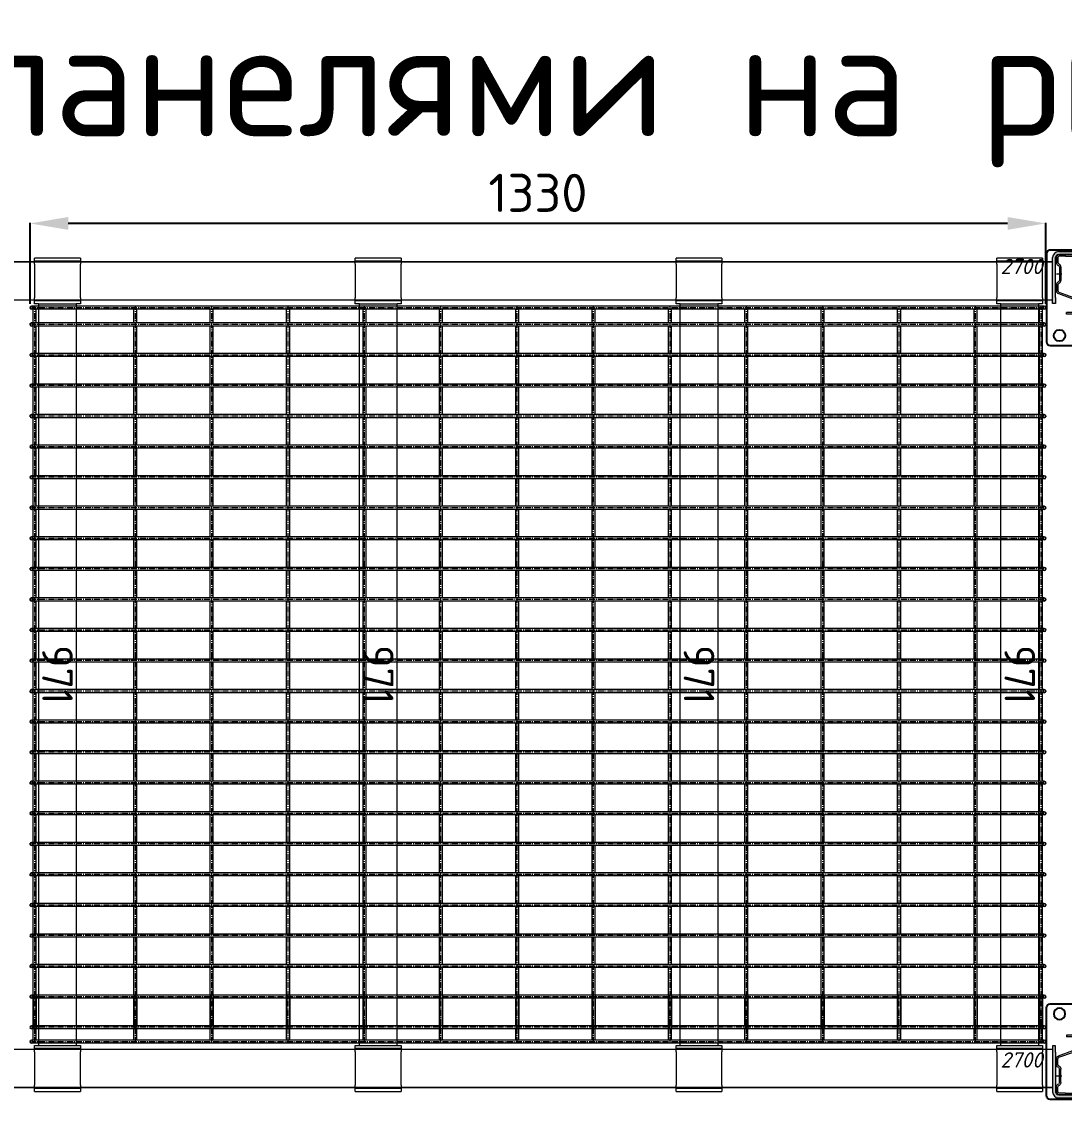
# Model space of a CAD drawing. Header units: millimetres. Extents: x 2140 to 223837, y 2113 to 170313.
# Drawn here: x 170859 to 172225, y 105802 to 107213 of the extents above; entities that cross this region are included whole.
import ezdxf

# ---------------------------------------------------------------- set-up
doc = ezdxf.new("R2010")
doc.units = ezdxf.units.MM
doc.linetypes.add('gost6', pattern=[12, 8, -1.5, 1, -1.5])
doc.linetypes.add('{ Wide Dash }', pattern=[12, 4, -2, 4, -2])
for name, color, linetype in [('0_ANNOT_Dimensions', 7, 'Continuous'), ('12.Секция', 7, 'Continuous'), ('2.Стойка', 7, 'Continuous'), ('Размеры', 7, 'Continuous'), ('Сетка def', 7, 'Continuous')]:
    doc.layers.add(name, color=color, linetype=linetype)
for name, color, linetype, lineweight in [('1.Балка', 5, 'Continuous', 0), ('13.Траверса', 40, 'Continuous', 0), ('3.Опора', 7, 'Continuous', 0), ('D', 7, 'Continuous', 15)]:
    doc.layers.add(name, color=color, linetype=linetype, lineweight=lineweight)
doc.styles.add('GOST', font='isocpeur.ttf')
doc.styles.get("Standard").update_dxf_attribs({"font": 'isocpeur.ttf'})
doc.styles.add('Курсив', font='isocpeui.ttf')
doc.dimstyles.new('050', dxfattribs={"dimtxt": 50, "dimasz": 50, "dimexe": 1, "dimexo": 5, "dimgap": 15, "dimtad": 1, "dimdec": 0, "dimzin": 0, "dimdsep": 46, "dimtxsty": 'Standard', "dimcen": 0.09, "dimadec": 0, "dimazin": 0, "dimtfac": 1, "dimtdec": 0, "dimtofl": 0, "dimtmove": 0, "dimatfit": 3, "dimfxl": 1, "dimtolj": 1, "dimtzin": 0, "dimarcsym": 0})
doc.dimstyles.new('blok40', dxfattribs={"dimtxt": 40, "dimasz": 80, "dimexe": 0.18, "dimexo": 0, "dimgap": 5, "dimtad": 1, "dimtoh": 1, "dimdec": 0, "dimzin": 0, "dimdsep": 46, "dimtxsty": 'GOST', "dimblk": 'NONE', "dimcen": 0.09, "dimse1": 1, "dimse2": 1, "dimsd1": 1, "dimsd2": 1, "dimadec": 0, "dimazin": 0, "dimtfac": 1, "dimtdec": 0, "dimtofl": 0, "dimtmove": 0, "dimatfit": 2, "dimldrblk": 'NONE', "dimfxl": 0.18, "dimtolj": 1, "dimtzin": 0, "dimarcsym": 0})
doc.dimstyles.new('Рзм блок', dxfattribs={"dimtxt": 40, "dimasz": 80, "dimexe": 0.18, "dimexo": 0, "dimgap": 5, "dimtad": 1, "dimtoh": 1, "dimdec": 0, "dimzin": 0, "dimdsep": 46, "dimtxsty": 'Курсив', "dimblk": 'NONE', "dimcen": 0.09, "dimse1": 1, "dimse2": 1, "dimsd1": 1, "dimsd2": 1, "dimadec": 0, "dimazin": 0, "dimtfac": 1, "dimtdec": 0, "dimtofl": 0, "dimtmove": 0, "dimatfit": 2, "dimldrblk": 'NONE', "dimfxl": 0.18, "dimtolj": 1, "dimtzin": 0, "dimarcsym": 0})

# ---------------------------------------------------------------- blocks, each defined once
blk = doc.blocks.new('Опора FSус 120')
at = {"layer": '3.Опора', "color": 0, "linetype": 'Continuous', "lineweight": 25}
for p, q in [((-73, 120), (-73, 5)), ((68, 125), (-68, 125)), ((73, 5), (73, 120)), ((-34, 85), (-34, 71)), ((-31, 85), (-31, 71)), ((28, 91), (-28, 91)), ((28, 88), (-28, 88)), ((31, 71), (31, 85)), ((34, 71), (34, 85)), ((-34, 61), (-34, 71)), ((-31, 71), (-31, 61)), ((31, 61), (31, 71)), ((34, 71), (34, 61)), ((-31, 61), (-34, 61)), ((34, 61), (31, 61)), ((-68, 0), (68, 0))]:
    blk.add_line(p, q, dxfattribs=at)
at = {"layer": '3.Опора', "color": 0}
for p, q in [((-30, 73), (-35, 73)), ((30, 73), (35, 73))]:
    blk.add_line(p, q, dxfattribs=at)
for points in [[(-31, 77.5), (-34, 77.5), (-34, 68.5), (-31, 68.5)], [(31, 77.5), (34, 77.5), (34, 68.5), (31, 68.5)]]:
    blk.add_lwpolyline(points, close=True, dxfattribs=at)
at = {"layer": '3.Опора', "color": 0, "linetype": 'Continuous', "lineweight": 25}
for centre in [(-56, 112), (56, 112)]:
    blk.add_circle(centre, 7.5, dxfattribs=at)
for centre, radius, start, end in [((-68, 120), 5, 90, 180), ((68, 120), 5, 0, 90), ((-28, 85), 6, 90, 180), ((-28, 85), 3, 90, 180), ((28, 85), 6, 0, 90), ((28, 85), 3, 0, 90), ((-68, 5), 5, 180, 270), ((68, 5), 5, 270, 0)]:
    blk.add_arc(centre, radius, start, end, dxfattribs=at)
blk = doc.blocks.new('Стойка FSус 120')
at = {"color": 0, "linetype": 'ByBlock', "lineweight": 0}
for p, q in [((-47, 73), (-39, 73)), ((-47, 73), (-47, 71)), ((-47, 71), (-39, 71)), ((39, 73), (47, 73)), ((39, 71), (47, 71)), ((47, 73), (47, 71)), ((-38, 62), (-34, 62)), ((-37, 69), (-37, 54.8)), ((-35, 66.2), (-37, 66.2)), ((-37, 57.8), (-35, 57.8)), ((-35, 69), (-35, 54.8)), ((38, 62), (34, 62)), ((35, 54.8), (35, 69)), ((37, 66.2), (35, 66.2)), ((35, 57.8), (37, 57.8)), ((37, 54.8), (37, 69)), ((-38.3, 52.9), (-57.4, 46)), ((-37.6, 51), (-56.7, 44.1)), ((56.7, 44.1), (37.6, 51)), ((57.4, 46), (38.3, 52.9)), ((-60, 42.2), (-60, 34.6)), ((-58, 42.2), (-58, 34.6)), ((-58, 31.2), (-57, 30.6)), ((-57, 32.9), (-56, 32.3)), ((-56, 28.8), (-56, 11.2)), ((-54, 28.8), (-54, 11.2)), ((54, 11.2), (54, 28.8)), ((56, 32.3), (57, 32.9)), ((56, 11.2), (56, 28.8)), ((57, 30.6), (58, 31.2)), ((58, 34.6), (58, 42.2)), ((60, 34.6), (60, 42.2)), ((-60, 20), (-53, 20)), ((-56, 25.5), (-54, 25.5)), ((-54, 14.5), (-56, 14.5)), ((60, 20), (53, 20)), ((56, 25.5), (54, 25.5)), ((54, 14.5), (56, 14.5)), ((-60, 5.4), (-60, -1)), ((-57, 9.4), (-58, 8.8)), ((-58, 5.4), (-58, -1)), ((-56, 7.7), (-57, 7.1)), ((-27.6, -2), (-26.4, 0)), ((-23, 2), (23, 2)), ((-23, 0), (23, 0)), ((26.4, 0), (27.6, -2)), ((57, 7.1), (56, 7.7)), ((58, 8.8), (57, 9.4)), ((58, -1), (58, 5.4)), ((60, -1), (60, 5.4)), ((-56, -3), (-48, -3)), ((-56, -5), (-48, -5)), ((-48, -3), (-46.1, -3)), ((-48, -3), (-48, -5)), ((-46.1, -5), (-48, -5)), ((-46.1, -3), (-45.6, -3)), ((-45.6, -5), (-46.1, -5)), ((-45.6, -3), (-36.5, -3)), ((-36.5, -5), (-45.6, -5)), ((-36.5, -3), (-36, -3)), ((-36, -5), (-36.5, -5)), ((-36, -3), (-29.3, -3)), ((-36, -3), (-36, -5)), ((-36, -5), (-29.3, -5)), ((-25.8, -3), (-24.7, -1)), ((24.7, -1), (25.8, -3)), ((29.3, -3), (36, -3)), ((29.3, -5), (36, -5)), ((36.5, -3), (36, -3)), ((36, -3), (36, -5)), ((36, -5), (36.5, -5)), ((45.6, -3), (36.5, -3)), ((36.5, -5), (45.6, -5)), ((46.1, -3), (45.6, -3)), ((45.6, -5), (46.1, -5)), ((48, -3), (46.1, -3)), ((46.1, -5), (48, -5)), ((48, -3), (56, -3)), ((48, -3), (48, -5)), ((48, -5), (56, -5))]:
    blk.add_line(p, q, dxfattribs=at)
for centre, radius, start, end in [((-39, 69), 4, 0, 90), ((-39, 69), 2, 0, 90), ((39, 69), 4, 90, 180), ((39, 69), 2, 90, 180), ((-56, 42.2), 4, 110, 180), ((-56, 42.2), 2, 110, 180), ((-39, 54.8), 2, 290, 0), ((-39, 54.8), 4, 290, 0), ((39, 54.8), 4, 180, 250), ((39, 54.8), 2, 180, 250), ((56, 42.2), 2, 0, 70), ((56, 42.2), 4, 0, 70), ((-56, 34.6), 4, 180, 240), ((-56, 34.6), 2, 180, 240), ((-58, 28.8), 2, 0, 60), ((-58, 28.8), 4, 0, 60), ((58, 28.8), 4, 120, 180), ((58, 28.8), 2, 120, 180), ((56, 34.6), 2, 300, 0), ((56, 34.6), 4, 300, 0), ((-56, 5.4), 4, 120, 180), ((-56, 5.4), 2, 120, 180), ((-58, 11.2), 2, 300, 0), ((-58, 11.2), 4, 300, 0), ((-23, -2), 4, 90, 150), ((-23, -2), 2, 90, 150), ((23, -2), 4, 30, 90), ((23, -2), 2, 30, 90), ((58, 11.2), 4, 180, 240), ((58, 11.2), 2, 180, 240), ((56, 5.4), 2, 0, 60), ((56, 5.4), 4, 0, 60), ((-56, -1), 4, 180, 270), ((-56, -1), 2, 180, 270), ((-29.3, -1), 2, 270, 330), ((-29.3, -1), 4, 270, 330), ((29.3, -1), 4, 210, 270), ((29.3, -1), 2, 210, 270), ((56, -1), 2, 270, 0), ((56, -1), 4, 270, 0)]:
    blk.add_arc(centre, radius, start, end, dxfattribs=at)
blk = doc.blocks.new('*D332')
at = {"layer": 'Defpoints', "color": 0, "linetype": 'ByBlock', "transparency": 16777216}
for p in [(65, 54.5), (2765, 54.5), (65, 25.6)]:
    blk.add_point(p, dxfattribs=at)
at = {"layer": 'Defpoints', "color": 0, "linetype": 'ByBlock', "transparency": 16777216, "insert": (2724.3, 40.7), "char_height": 20, "attachment_point": 5, "style": 'Курсив'}
blk.add_mtext('\\A1;2700', dxfattribs=at)
blk = doc.blocks.new('_None')
blk = doc.blocks.new('*D333')
at = {"layer": 'Defpoints', "color": 0, "linetype": 'ByBlock', "transparency": 16777216}
for p in [(65, 1064.4), (65, 1035.5), (2765, 1035.5)]:
    blk.add_point(p, dxfattribs=at)
at = {"layer": 'Defpoints', "color": 0, "linetype": 'ByBlock', "transparency": 16777216, "insert": (2724.3, 1079.5), "char_height": 20, "attachment_point": 5, "style": 'Курсив'}
blk.add_mtext('\\A1;2700', dxfattribs=at)
blk = doc.blocks.new('сетч пан 1')
at = {"layer": 'D', "color": 0, "lineweight": 0}
for p, q in [((7.1, 26), (-1318.9, 26)), ((7.1, 22), (-1318.9, 22)), ((-1316.8, 4), (-1316.8, 22)), ((-1312.8, 4), (-1312.8, 22)), ((-1184.9, 4), (-1184.9, 22)), ((-1180.9, 4), (-1180.9, 22)), ((-1084.9, 4), (-1084.9, 22)), ((-1080.9, 4), (-1080.9, 22)), ((-984.9, 4), (-984.9, 22)), ((-980.9, 4), (-980.9, 22)), ((-884.9, 4), (-884.9, 22)), ((-880.9, 4), (-880.9, 22)), ((-784.9, 4), (-784.9, 22)), ((-780.9, 4), (-780.9, 22)), ((-684.9, 4), (-684.9, 22)), ((-680.9, 4), (-680.9, 22)), ((-584.9, 4), (-584.9, 22)), ((-580.9, 4), (-580.9, 22)), ((-484.9, 4), (-484.9, 22)), ((-480.9, 4), (-480.9, 22)), ((-384.9, 4), (-384.9, 22)), ((-380.9, 4), (-380.9, 22)), ((-284.9, 4), (-284.9, 22)), ((-280.9, 4), (-280.9, 22)), ((-184.9, 4), (-184.9, 22)), ((-180.9, 4), (-180.9, 22)), ((-84.9, 4), (-84.9, 22)), ((-80.9, 4), (-80.9, 22)), ((1, 4), (1, 22)), ((5, 4), (5, 22)), ((7.1, 4), (-1318.9, 4)), ((7.1, 0), (-1318.9, 0)), ((-1316.8, -36), (-1316.8, 0)), ((-1312.8, -36), (-1312.8, 0)), ((-1184.9, -36), (-1184.9, 0)), ((-1180.9, -36), (-1180.9, 0)), ((-1084.9, -36), (-1084.9, 0)), ((-1080.9, -36), (-1080.9, 0)), ((-984.9, -36), (-984.9, 0)), ((-980.9, -36), (-980.9, 0)), ((-884.9, -36), (-884.9, 0)), ((-880.9, -36), (-880.9, 0)), ((-784.9, -36), (-784.9, 0)), ((-780.9, -36), (-780.9, 0)), ((-684.9, -36), (-684.9, 0)), ((-680.9, -36), (-680.9, 0)), ((-584.9, -36), (-584.9, 0)), ((-580.9, -36), (-580.9, 0)), ((-484.9, -36), (-484.9, 0)), ((-480.9, -36), (-480.9, 0)), ((-384.9, -36), (-384.9, 0)), ((-380.9, -36), (-380.9, 0)), ((-284.9, -36), (-284.9, 0)), ((-280.9, -36), (-280.9, 0)), ((-184.9, -36), (-184.9, 0)), ((-180.9, -36), (-180.9, 0)), ((-84.9, -36), (-84.9, 0)), ((-80.9, -36), (-80.9, 0)), ((1, -36), (1, 0)), ((5, -36), (5, 0)), ((7.1, -36), (-1318.9, -36)), ((7.1, -40), (-1318.9, -40)), ((-1316.8, -76), (-1316.8, -40)), ((-1312.8, -76), (-1312.8, -40)), ((-1184.9, -76), (-1184.9, -40)), ((-1180.9, -76), (-1180.9, -40)), ((-1084.9, -76), (-1084.9, -40)), ((-1080.9, -76), (-1080.9, -40)), ((-984.9, -76), (-984.9, -40)), ((-980.9, -76), (-980.9, -40)), ((-884.9, -76), (-884.9, -40)), ((-880.9, -76), (-880.9, -40)), ((-784.9, -76), (-784.9, -40)), ((-780.9, -76), (-780.9, -40)), ((-684.9, -76), (-684.9, -40)), ((-680.9, -76), (-680.9, -40)), ((-584.9, -76), (-584.9, -40)), ((-580.9, -76), (-580.9, -40)), ((-484.9, -76), (-484.9, -40)), ((-480.9, -76), (-480.9, -40)), ((-384.9, -76), (-384.9, -40)), ((-380.9, -76), (-380.9, -40)), ((-284.9, -76), (-284.9, -40)), ((-280.9, -76), (-280.9, -40)), ((-184.9, -76), (-184.9, -40)), ((-180.9, -76), (-180.9, -40)), ((-84.9, -76), (-84.9, -40)), ((-80.9, -76), (-80.9, -40)), ((1, -76), (1, -40)), ((5, -76), (5, -40)), ((7.1, -76), (-1318.9, -76)), ((7.1, -80), (-1318.9, -80)), ((-1316.8, -116), (-1316.8, -80)), ((-1312.8, -116), (-1312.8, -80)), ((-1184.9, -116), (-1184.9, -80)), ((-1180.9, -116), (-1180.9, -80)), ((-1084.9, -116), (-1084.9, -80)), ((-1080.9, -116), (-1080.9, -80)), ((-984.9, -116), (-984.9, -80)), ((-980.9, -116), (-980.9, -80)), ((-884.9, -116), (-884.9, -80)), ((-880.9, -116), (-880.9, -80)), ((-784.9, -116), (-784.9, -80)), ((-780.9, -116), (-780.9, -80)), ((-684.9, -116), (-684.9, -80)), ((-680.9, -116), (-680.9, -80)), ((-584.9, -116), (-584.9, -80)), ((-580.9, -116), (-580.9, -80)), ((-484.9, -116), (-484.9, -80)), ((-480.9, -116), (-480.9, -80)), ((-384.9, -116), (-384.9, -80)), ((-380.9, -116), (-380.9, -80)), ((-284.9, -116), (-284.9, -80)), ((-280.9, -116), (-280.9, -80)), ((-184.9, -116), (-184.9, -80)), ((-180.9, -116), (-180.9, -80)), ((-84.9, -116), (-84.9, -80)), ((-80.9, -116), (-80.9, -80)), ((1, -116), (1, -80)), ((5, -116), (5, -80)), ((7.1, -116), (-1318.9, -116)), ((7.1, -120), (-1318.9, -120)), ((-1316.8, -156), (-1316.8, -120)), ((-1312.8, -156), (-1312.8, -120)), ((-1184.9, -156), (-1184.9, -120)), ((-1180.9, -156), (-1180.9, -120)), ((-1084.9, -156), (-1084.9, -120)), ((-1080.9, -156), (-1080.9, -120)), ((-984.9, -156), (-984.9, -120)), ((-980.9, -156), (-980.9, -120)), ((-884.9, -156), (-884.9, -120)), ((-880.9, -156), (-880.9, -120)), ((-784.9, -156), (-784.9, -120)), ((-780.9, -156), (-780.9, -120)), ((-684.9, -156), (-684.9, -120)), ((-680.9, -156), (-680.9, -120)), ((-584.9, -156), (-584.9, -120)), ((-580.9, -156), (-580.9, -120)), ((-484.9, -156), (-484.9, -120)), ((-480.9, -156), (-480.9, -120)), ((-384.9, -156), (-384.9, -120)), ((-380.9, -156), (-380.9, -120)), ((-284.9, -156), (-284.9, -120)), ((-280.9, -156), (-280.9, -120)), ((-184.9, -156), (-184.9, -120)), ((-180.9, -156), (-180.9, -120)), ((-84.9, -156), (-84.9, -120)), ((-80.9, -156), (-80.9, -120)), ((1, -156), (1, -120)), ((5, -156), (5, -120)), ((7.1, -156), (-1318.9, -156)), ((7.1, -160), (-1318.9, -160)), ((-1316.8, -196), (-1316.8, -160)), ((-1312.8, -196), (-1312.8, -160)), ((-1184.9, -196), (-1184.9, -160)), ((-1180.9, -196), (-1180.9, -160)), ((-1084.9, -196), (-1084.9, -160)), ((-1080.9, -196), (-1080.9, -160)), ((-984.9, -196), (-984.9, -160)), ((-980.9, -196), (-980.9, -160)), ((-884.9, -196), (-884.9, -160)), ((-880.9, -196), (-880.9, -160)), ((-784.9, -196), (-784.9, -160)), ((-780.9, -196), (-780.9, -160)), ((-684.9, -196), (-684.9, -160)), ((-680.9, -196), (-680.9, -160)), ((-584.9, -196), (-584.9, -160)), ((-580.9, -196), (-580.9, -160)), ((-484.9, -196), (-484.9, -160)), ((-480.9, -196), (-480.9, -160)), ((-384.9, -196), (-384.9, -160)), ((-380.9, -196), (-380.9, -160)), ((-284.9, -196), (-284.9, -160)), ((-280.9, -196), (-280.9, -160)), ((-184.9, -196), (-184.9, -160)), ((-180.9, -196), (-180.9, -160)), ((-84.9, -196), (-84.9, -160)), ((-80.9, -196), (-80.9, -160)), ((1, -196), (1, -160)), ((5, -196), (5, -160)), ((7.1, -196), (-1318.9, -196)), ((7.1, -200), (-1318.9, -200)), ((-1316.8, -236), (-1316.8, -200)), ((-1312.8, -236), (-1312.8, -200)), ((-1184.9, -236), (-1184.9, -200)), ((-1180.9, -236), (-1180.9, -200)), ((-1084.9, -236), (-1084.9, -200)), ((-1080.9, -236), (-1080.9, -200)), ((-984.9, -236), (-984.9, -200)), ((-980.9, -236), (-980.9, -200)), ((-884.9, -236), (-884.9, -200)), ((-880.9, -236), (-880.9, -200)), ((-784.9, -236), (-784.9, -200)), ((-780.9, -236), (-780.9, -200)), ((-684.9, -236), (-684.9, -200)), ((-680.9, -236), (-680.9, -200)), ((-584.9, -236), (-584.9, -200)), ((-580.9, -236), (-580.9, -200)), ((-484.9, -236), (-484.9, -200)), ((-480.9, -236), (-480.9, -200)), ((-384.9, -236), (-384.9, -200)), ((-380.9, -236), (-380.9, -200)), ((-284.9, -236), (-284.9, -200)), ((-280.9, -236), (-280.9, -200)), ((-184.9, -236), (-184.9, -200)), ((-180.9, -236), (-180.9, -200)), ((-84.9, -236), (-84.9, -200)), ((-80.9, -236), (-80.9, -200)), ((1, -236), (1, -200)), ((5, -236), (5, -200)), ((7.1, -236), (-1318.9, -236)), ((7.1, -240), (-1318.9, -240)), ((-1316.8, -276), (-1316.8, -240)), ((-1312.8, -276), (-1312.8, -240)), ((-1184.9, -276), (-1184.9, -240)), ((-1180.9, -276), (-1180.9, -240)), ((-1084.9, -276), (-1084.9, -240)), ((-1080.9, -276), (-1080.9, -240)), ((-984.9, -276), (-984.9, -240)), ((-980.9, -276), (-980.9, -240)), ((-884.9, -276), (-884.9, -240)), ((-880.9, -276), (-880.9, -240)), ((-784.9, -276), (-784.9, -240)), ((-780.9, -276), (-780.9, -240)), ((-684.9, -276), (-684.9, -240)), ((-680.9, -276), (-680.9, -240)), ((-584.9, -276), (-584.9, -240)), ((-580.9, -276), (-580.9, -240)), ((-484.9, -276), (-484.9, -240)), ((-480.9, -276), (-480.9, -240)), ((-384.9, -276), (-384.9, -240)), ((-380.9, -276), (-380.9, -240)), ((-284.9, -276), (-284.9, -240)), ((-280.9, -276), (-280.9, -240)), ((-184.9, -276), (-184.9, -240)), ((-180.9, -276), (-180.9, -240)), ((-84.9, -276), (-84.9, -240)), ((-80.9, -276), (-80.9, -240)), ((1, -276), (1, -240)), ((5, -276), (5, -240)), ((7.1, -276), (-1318.9, -276)), ((7.1, -280), (-1318.9, -280)), ((-1316.8, -316), (-1316.8, -280)), ((-1312.8, -316), (-1312.8, -280)), ((-1184.9, -316), (-1184.9, -280)), ((-1180.9, -316), (-1180.9, -280)), ((-1084.9, -316), (-1084.9, -280)), ((-1080.9, -316), (-1080.9, -280)), ((-984.9, -316), (-984.9, -280)), ((-980.9, -316), (-980.9, -280)), ((-884.9, -316), (-884.9, -280)), ((-880.9, -316), (-880.9, -280)), ((-784.9, -316), (-784.9, -280)), ((-780.9, -316), (-780.9, -280)), ((-684.9, -316), (-684.9, -280)), ((-680.9, -316), (-680.9, -280)), ((-584.9, -316), (-584.9, -280)), ((-580.9, -316), (-580.9, -280)), ((-484.9, -316), (-484.9, -280)), ((-480.9, -316), (-480.9, -280)), ((-384.9, -316), (-384.9, -280)), ((-380.9, -316), (-380.9, -280)), ((-284.9, -316), (-284.9, -280)), ((-280.9, -316), (-280.9, -280)), ((-184.9, -316), (-184.9, -280)), ((-180.9, -316), (-180.9, -280)), ((-84.9, -316), (-84.9, -280)), ((-80.9, -316), (-80.9, -280)), ((1, -316), (1, -280)), ((5, -316), (5, -280)), ((7.1, -316), (-1318.9, -316)), ((7.1, -320), (-1318.9, -320)), ((-1316.8, -356), (-1316.8, -320)), ((-1312.8, -356), (-1312.8, -320)), ((-1184.9, -356), (-1184.9, -320)), ((-1180.9, -356), (-1180.9, -320)), ((-1084.9, -356), (-1084.9, -320)), ((-1080.9, -356), (-1080.9, -320)), ((-984.9, -356), (-984.9, -320)), ((-980.9, -356), (-980.9, -320)), ((-884.9, -356), (-884.9, -320)), ((-880.9, -356), (-880.9, -320)), ((-784.9, -356), (-784.9, -320)), ((-780.9, -356), (-780.9, -320)), ((-684.9, -356), (-684.9, -320)), ((-680.9, -356), (-680.9, -320)), ((-584.9, -356), (-584.9, -320)), ((-580.9, -356), (-580.9, -320)), ((-484.9, -356), (-484.9, -320)), ((-480.9, -356), (-480.9, -320)), ((-384.9, -356), (-384.9, -320)), ((-380.9, -356), (-380.9, -320)), ((-284.9, -356), (-284.9, -320)), ((-280.9, -356), (-280.9, -320)), ((-184.9, -356), (-184.9, -320)), ((-180.9, -356), (-180.9, -320)), ((-84.9, -356), (-84.9, -320)), ((-80.9, -356), (-80.9, -320)), ((1, -356), (1, -320)), ((5, -356), (5, -320)), ((7.1, -356), (-1318.9, -356)), ((7.1, -360), (-1318.9, -360)), ((-1316.8, -396), (-1316.8, -360)), ((-1312.8, -396), (-1312.8, -360)), ((-1184.9, -396), (-1184.9, -360)), ((-1180.9, -396), (-1180.9, -360)), ((-1084.9, -396), (-1084.9, -360)), ((-1080.9, -396), (-1080.9, -360)), ((-984.9, -396), (-984.9, -360)), ((-980.9, -396), (-980.9, -360)), ((-884.9, -396), (-884.9, -360)), ((-880.9, -396), (-880.9, -360)), ((-784.9, -396), (-784.9, -360)), ((-780.9, -396), (-780.9, -360)), ((-684.9, -396), (-684.9, -360)), ((-680.9, -396), (-680.9, -360)), ((-584.9, -396), (-584.9, -360)), ((-580.9, -396), (-580.9, -360)), ((-484.9, -396), (-484.9, -360)), ((-480.9, -396), (-480.9, -360)), ((-384.9, -396), (-384.9, -360)), ((-380.9, -396), (-380.9, -360)), ((-284.9, -396), (-284.9, -360)), ((-280.9, -396), (-280.9, -360)), ((-184.9, -396), (-184.9, -360)), ((-180.9, -396), (-180.9, -360)), ((-84.9, -396), (-84.9, -360)), ((-80.9, -396), (-80.9, -360)), ((1, -396), (1, -360)), ((5, -396), (5, -360)), ((7.1, -396), (-1318.9, -396)), ((7.1, -400), (-1318.9, -400)), ((-1316.8, -436), (-1316.8, -400)), ((-1312.8, -436), (-1312.8, -400)), ((-1184.9, -436), (-1184.9, -400)), ((-1180.9, -436), (-1180.9, -400)), ((-1084.9, -436), (-1084.9, -400)), ((-1080.9, -436), (-1080.9, -400)), ((-984.9, -436), (-984.9, -400)), ((-980.9, -436), (-980.9, -400)), ((-884.9, -436), (-884.9, -400)), ((-880.9, -436), (-880.9, -400)), ((-784.9, -436), (-784.9, -400)), ((-780.9, -436), (-780.9, -400)), ((-684.9, -436), (-684.9, -400)), ((-680.9, -436), (-680.9, -400)), ((-584.9, -436), (-584.9, -400)), ((-580.9, -436), (-580.9, -400)), ((-484.9, -436), (-484.9, -400)), ((-480.9, -436), (-480.9, -400)), ((-384.9, -436), (-384.9, -400)), ((-380.9, -436), (-380.9, -400)), ((-284.9, -436), (-284.9, -400)), ((-280.9, -436), (-280.9, -400)), ((-184.9, -436), (-184.9, -400)), ((-180.9, -436), (-180.9, -400)), ((-84.9, -436), (-84.9, -400)), ((-80.9, -436), (-80.9, -400)), ((1, -436), (1, -400)), ((5, -436), (5, -400)), ((7.1, -436), (-1318.9, -436)), ((7.1, -440), (-1318.9, -440)), ((-1316.8, -476), (-1316.8, -440)), ((-1312.8, -476), (-1312.8, -440)), ((-1184.9, -476), (-1184.9, -440)), ((-1180.9, -476), (-1180.9, -440)), ((-1084.9, -476), (-1084.9, -440)), ((-1080.9, -476), (-1080.9, -440)), ((-984.9, -476), (-984.9, -440)), ((-980.9, -476), (-980.9, -440)), ((-884.9, -476), (-884.9, -440)), ((-880.9, -476), (-880.9, -440)), ((-784.9, -476), (-784.9, -440)), ((-780.9, -476), (-780.9, -440)), ((-684.9, -476), (-684.9, -440)), ((-680.9, -476), (-680.9, -440)), ((-584.9, -476), (-584.9, -440)), ((-580.9, -476), (-580.9, -440)), ((-484.9, -476), (-484.9, -440)), ((-480.9, -476), (-480.9, -440)), ((-384.9, -476), (-384.9, -440)), ((-380.9, -476), (-380.9, -440)), ((-284.9, -476), (-284.9, -440)), ((-280.9, -476), (-280.9, -440)), ((-184.9, -476), (-184.9, -440)), ((-180.9, -476), (-180.9, -440)), ((-84.9, -476), (-84.9, -440)), ((-80.9, -476), (-80.9, -440)), ((1, -476), (1, -440)), ((5, -476), (5, -440)), ((7.1, -476), (-1318.9, -476)), ((7.1, -480), (-1318.9, -480)), ((-1316.8, -516), (-1316.8, -480)), ((-1312.8, -516), (-1312.8, -480)), ((-1184.9, -516), (-1184.9, -480)), ((-1180.9, -516), (-1180.9, -480)), ((-1084.9, -516), (-1084.9, -480)), ((-1080.9, -516), (-1080.9, -480)), ((-984.9, -516), (-984.9, -480)), ((-980.9, -516), (-980.9, -480)), ((-884.9, -516), (-884.9, -480)), ((-880.9, -516), (-880.9, -480)), ((-784.9, -516), (-784.9, -480)), ((-780.9, -516), (-780.9, -480)), ((-684.9, -516), (-684.9, -480)), ((-680.9, -516), (-680.9, -480)), ((-584.9, -516), (-584.9, -480)), ((-580.9, -516), (-580.9, -480)), ((-484.9, -516), (-484.9, -480)), ((-480.9, -516), (-480.9, -480)), ((-384.9, -516), (-384.9, -480)), ((-380.9, -516), (-380.9, -480)), ((-284.9, -516), (-284.9, -480)), ((-280.9, -516), (-280.9, -480)), ((-184.9, -516), (-184.9, -480)), ((-180.9, -516), (-180.9, -480)), ((-84.9, -516), (-84.9, -480)), ((-80.9, -516), (-80.9, -480)), ((1, -516), (1, -480)), ((5, -516), (5, -480)), ((7.1, -516), (-1318.9, -516)), ((7.1, -520), (-1318.9, -520)), ((-1316.8, -556), (-1316.8, -520)), ((-1312.8, -556), (-1312.8, -520)), ((-1184.9, -556), (-1184.9, -520)), ((-1180.9, -556), (-1180.9, -520)), ((-1084.9, -556), (-1084.9, -520)), ((-1080.9, -556), (-1080.9, -520)), ((-984.9, -556), (-984.9, -520)), ((-980.9, -556), (-980.9, -520)), ((-884.9, -556), (-884.9, -520)), ((-880.9, -556), (-880.9, -520)), ((-784.9, -556), (-784.9, -520)), ((-780.9, -556), (-780.9, -520)), ((-684.9, -556), (-684.9, -520)), ((-680.9, -556), (-680.9, -520)), ((-584.9, -556), (-584.9, -520)), ((-580.9, -556), (-580.9, -520)), ((-484.9, -556), (-484.9, -520)), ((-480.9, -556), (-480.9, -520)), ((-384.9, -556), (-384.9, -520)), ((-380.9, -556), (-380.9, -520)), ((-284.9, -556), (-284.9, -520)), ((-280.9, -556), (-280.9, -520)), ((-184.9, -556), (-184.9, -520)), ((-180.9, -556), (-180.9, -520)), ((-84.9, -556), (-84.9, -520)), ((-80.9, -556), (-80.9, -520)), ((1, -556), (1, -520)), ((5, -556), (5, -520)), ((7.1, -556), (-1318.9, -556)), ((7.1, -560), (-1318.9, -560)), ((-1316.8, -596), (-1316.8, -560)), ((-1312.8, -596), (-1312.8, -560)), ((-1184.9, -596), (-1184.9, -560)), ((-1180.9, -596), (-1180.9, -560)), ((-1084.9, -596), (-1084.9, -560)), ((-1080.9, -596), (-1080.9, -560)), ((-984.9, -596), (-984.9, -560)), ((-980.9, -596), (-980.9, -560)), ((-884.9, -596), (-884.9, -560)), ((-880.9, -596), (-880.9, -560)), ((-784.9, -596), (-784.9, -560)), ((-780.9, -596), (-780.9, -560)), ((-684.9, -596), (-684.9, -560)), ((-680.9, -596), (-680.9, -560)), ((-584.9, -596), (-584.9, -560)), ((-580.9, -596), (-580.9, -560)), ((-484.9, -596), (-484.9, -560)), ((-480.9, -596), (-480.9, -560)), ((-384.9, -596), (-384.9, -560)), ((-380.9, -596), (-380.9, -560)), ((-284.9, -596), (-284.9, -560)), ((-280.9, -596), (-280.9, -560)), ((-184.9, -596), (-184.9, -560)), ((-180.9, -596), (-180.9, -560)), ((-84.9, -596), (-84.9, -560)), ((-80.9, -596), (-80.9, -560)), ((1, -596), (1, -560)), ((5, -596), (5, -560)), ((7.1, -596), (-1318.9, -596)), ((7.1, -600), (-1318.9, -600)), ((-1316.8, -636), (-1316.8, -600)), ((-1312.8, -636), (-1312.8, -600)), ((-1184.9, -636), (-1184.9, -600)), ((-1180.9, -636), (-1180.9, -600)), ((-1084.9, -636), (-1084.9, -600)), ((-1080.9, -636), (-1080.9, -600)), ((-984.9, -636), (-984.9, -600)), ((-980.9, -636), (-980.9, -600)), ((-884.9, -636), (-884.9, -600)), ((-880.9, -636), (-880.9, -600)), ((-784.9, -636), (-784.9, -600)), ((-780.9, -636), (-780.9, -600)), ((-684.9, -636), (-684.9, -600)), ((-680.9, -636), (-680.9, -600)), ((-584.9, -636), (-584.9, -600)), ((-580.9, -636), (-580.9, -600)), ((-484.9, -636), (-484.9, -600)), ((-480.9, -636), (-480.9, -600)), ((-384.9, -636), (-384.9, -600)), ((-380.9, -636), (-380.9, -600)), ((-284.9, -636), (-284.9, -600)), ((-280.9, -636), (-280.9, -600)), ((-184.9, -636), (-184.9, -600)), ((-180.9, -636), (-180.9, -600)), ((-84.9, -636), (-84.9, -600)), ((-80.9, -636), (-80.9, -600)), ((1, -636), (1, -600)), ((5, -636), (5, -600)), ((7.1, -636), (-1318.9, -636)), ((7.1, -640), (-1318.9, -640)), ((-1316.8, -676), (-1316.8, -640)), ((-1312.8, -676), (-1312.8, -640)), ((-1184.9, -676), (-1184.9, -640)), ((-1180.9, -676), (-1180.9, -640)), ((-1084.9, -676), (-1084.9, -640)), ((-1080.9, -676), (-1080.9, -640)), ((-984.9, -676), (-984.9, -640)), ((-980.9, -676), (-980.9, -640)), ((-884.9, -676), (-884.9, -640)), ((-880.9, -676), (-880.9, -640)), ((-784.9, -676), (-784.9, -640)), ((-780.9, -676), (-780.9, -640)), ((-684.9, -676), (-684.9, -640)), ((-680.9, -676), (-680.9, -640)), ((-584.9, -676), (-584.9, -640)), ((-580.9, -676), (-580.9, -640)), ((-484.9, -676), (-484.9, -640)), ((-480.9, -676), (-480.9, -640)), ((-384.9, -676), (-384.9, -640)), ((-380.9, -676), (-380.9, -640)), ((-284.9, -676), (-284.9, -640)), ((-280.9, -676), (-280.9, -640)), ((-184.9, -676), (-184.9, -640)), ((-180.9, -676), (-180.9, -640)), ((-84.9, -676), (-84.9, -640)), ((-80.9, -676), (-80.9, -640)), ((1, -676), (1, -640)), ((5, -676), (5, -640)), ((7.1, -676), (-1318.9, -676)), ((7.1, -680), (-1318.9, -680)), ((-1316.8, -716), (-1316.8, -680)), ((-1312.8, -716), (-1312.8, -680)), ((-1184.9, -716), (-1184.9, -680)), ((-1180.9, -716), (-1180.9, -680)), ((-1084.9, -716), (-1084.9, -680)), ((-1080.9, -716), (-1080.9, -680)), ((-984.9, -716), (-984.9, -680)), ((-980.9, -716), (-980.9, -680)), ((-884.9, -716), (-884.9, -680)), ((-880.9, -716), (-880.9, -680)), ((-784.9, -716), (-784.9, -680)), ((-780.9, -716), (-780.9, -680)), ((-684.9, -716), (-684.9, -680)), ((-680.9, -716), (-680.9, -680)), ((-584.9, -716), (-584.9, -680)), ((-580.9, -716), (-580.9, -680)), ((-484.9, -716), (-484.9, -680)), ((-480.9, -716), (-480.9, -680)), ((-384.9, -716), (-384.9, -680)), ((-380.9, -716), (-380.9, -680)), ((-284.9, -716), (-284.9, -680)), ((-280.9, -716), (-280.9, -680)), ((-184.9, -716), (-184.9, -680)), ((-180.9, -716), (-180.9, -680)), ((-84.9, -716), (-84.9, -680)), ((-80.9, -716), (-80.9, -680)), ((1, -716), (1, -680)), ((5, -716), (5, -680)), ((7.1, -716), (-1318.9, -716)), ((7.1, -720), (-1318.9, -720)), ((-1316.8, -756), (-1316.8, -720)), ((-1312.8, -756), (-1312.8, -720)), ((-1184.9, -756), (-1184.9, -720)), ((-1180.9, -756), (-1180.9, -720)), ((-1084.9, -756), (-1084.9, -720)), ((-1080.9, -756), (-1080.9, -720)), ((-984.9, -756), (-984.9, -720)), ((-980.9, -756), (-980.9, -720)), ((-884.9, -756), (-884.9, -720)), ((-880.9, -756), (-880.9, -720)), ((-784.9, -756), (-784.9, -720)), ((-780.9, -756), (-780.9, -720)), ((-684.9, -756), (-684.9, -720)), ((-680.9, -756), (-680.9, -720)), ((-584.9, -756), (-584.9, -720)), ((-580.9, -756), (-580.9, -720)), ((-484.9, -756), (-484.9, -720)), ((-480.9, -756), (-480.9, -720)), ((-384.9, -756), (-384.9, -720)), ((-380.9, -756), (-380.9, -720)), ((-284.9, -756), (-284.9, -720)), ((-280.9, -756), (-280.9, -720)), ((-184.9, -756), (-184.9, -720)), ((-180.9, -756), (-180.9, -720)), ((-84.9, -756), (-84.9, -720)), ((-80.9, -756), (-80.9, -720)), ((1, -756), (1, -720)), ((5, -756), (5, -720)), ((7.1, -756), (-1318.9, -756)), ((7.1, -760), (-1318.9, -760)), ((-1316.8, -796), (-1316.8, -760)), ((-1312.8, -796), (-1312.8, -760)), ((-1184.9, -796), (-1184.9, -760)), ((-1180.9, -796), (-1180.9, -760)), ((-1084.9, -796), (-1084.9, -760)), ((-1080.9, -796), (-1080.9, -760)), ((-984.9, -796), (-984.9, -760)), ((-980.9, -796), (-980.9, -760)), ((-884.9, -796), (-884.9, -760)), ((-880.9, -796), (-880.9, -760)), ((-784.9, -796), (-784.9, -760)), ((-780.9, -796), (-780.9, -760)), ((-684.9, -796), (-684.9, -760)), ((-680.9, -796), (-680.9, -760)), ((-584.9, -796), (-584.9, -760)), ((-580.9, -796), (-580.9, -760)), ((-484.9, -796), (-484.9, -760)), ((-480.9, -796), (-480.9, -760)), ((-384.9, -796), (-384.9, -760)), ((-380.9, -796), (-380.9, -760)), ((-284.9, -796), (-284.9, -760)), ((-280.9, -796), (-280.9, -760)), ((-184.9, -796), (-184.9, -760)), ((-180.9, -796), (-180.9, -760)), ((-84.9, -796), (-84.9, -760)), ((-80.9, -796), (-80.9, -760)), ((1, -796), (1, -760)), ((5, -796), (5, -760)), ((7.1, -796), (-1318.9, -796)), ((7.1, -800), (-1318.9, -800)), ((-1316.8, -836), (-1316.8, -800)), ((-1312.8, -836), (-1312.8, -800)), ((-1184.9, -836), (-1184.9, -800)), ((-1180.9, -836), (-1180.9, -800)), ((-1084.9, -836), (-1084.9, -800)), ((-1080.9, -836), (-1080.9, -800)), ((-984.9, -836), (-984.9, -800)), ((-980.9, -836), (-980.9, -800)), ((-884.9, -836), (-884.9, -800)), ((-880.9, -836), (-880.9, -800)), ((-784.9, -836), (-784.9, -800)), ((-780.9, -836), (-780.9, -800)), ((-684.9, -836), (-684.9, -800)), ((-680.9, -836), (-680.9, -800)), ((-584.9, -836), (-584.9, -800)), ((-580.9, -836), (-580.9, -800)), ((-484.9, -836), (-484.9, -800)), ((-480.9, -836), (-480.9, -800)), ((-384.9, -836), (-384.9, -800)), ((-380.9, -836), (-380.9, -800)), ((-284.9, -836), (-284.9, -800)), ((-280.9, -836), (-280.9, -800)), ((-184.9, -836), (-184.9, -800)), ((-180.9, -836), (-180.9, -800)), ((-84.9, -836), (-84.9, -800)), ((-80.9, -836), (-80.9, -800)), ((1, -836), (1, -800)), ((5, -836), (5, -800)), ((7.1, -836), (-1318.9, -836)), ((7.1, -840), (-1318.9, -840)), ((-1316.8, -876), (-1316.8, -840)), ((-1312.8, -876), (-1312.8, -840)), ((-1184.9, -876), (-1184.9, -840)), ((-1180.9, -876), (-1180.9, -840)), ((-1084.9, -876), (-1084.9, -840)), ((-1080.9, -876), (-1080.9, -840)), ((-984.9, -876), (-984.9, -840)), ((-980.9, -876), (-980.9, -840)), ((-884.9, -876), (-884.9, -840)), ((-880.9, -876), (-880.9, -840)), ((-784.9, -876), (-784.9, -840)), ((-780.9, -876), (-780.9, -840)), ((-684.9, -876), (-684.9, -840)), ((-680.9, -876), (-680.9, -840)), ((-584.9, -876), (-584.9, -840)), ((-580.9, -876), (-580.9, -840)), ((-484.9, -876), (-484.9, -840)), ((-480.9, -876), (-480.9, -840)), ((-384.9, -876), (-384.9, -840)), ((-380.9, -876), (-380.9, -840)), ((-284.9, -876), (-284.9, -840)), ((-280.9, -876), (-280.9, -840)), ((-184.9, -876), (-184.9, -840)), ((-180.9, -876), (-180.9, -840)), ((-84.9, -876), (-84.9, -840)), ((-80.9, -876), (-80.9, -840)), ((1, -876), (1, -840)), ((5, -876), (5, -840)), ((7.1, -876), (-1318.9, -876)), ((7.1, -876), (-1318.9, -876)), ((7.1, -880), (-1318.9, -880)), ((7.1, -880), (-1318.9, -880)), ((-1316.8, -876), (-1316.8, -920)), ((-1316.8, -916), (-1316.8, -880)), ((-1316.8, -916), (-1316.8, -880)), ((-1312.8, -876), (-1312.8, -920)), ((-1312.8, -916), (-1312.8, -880)), ((-1312.8, -916), (-1312.8, -880)), ((-1184.9, -876), (-1184.9, -920)), ((-1184.9, -916), (-1184.9, -880)), ((-1184.9, -916), (-1184.9, -880)), ((-1180.9, -876), (-1180.9, -920)), ((-1180.9, -916), (-1180.9, -880)), ((-1180.9, -916), (-1180.9, -880)), ((-1084.9, -876), (-1084.9, -920)), ((-1084.9, -916), (-1084.9, -880)), ((-1084.9, -916), (-1084.9, -880)), ((-1080.9, -876), (-1080.9, -920)), ((-1080.9, -916), (-1080.9, -880)), ((-1080.9, -916), (-1080.9, -880)), ((-984.9, -876), (-984.9, -920)), ((-984.9, -916), (-984.9, -880)), ((-984.9, -916), (-984.9, -880)), ((-980.9, -876), (-980.9, -920)), ((-980.9, -916), (-980.9, -880)), ((-980.9, -916), (-980.9, -880)), ((-884.9, -876), (-884.9, -920)), ((-884.9, -916), (-884.9, -880)), ((-884.9, -916), (-884.9, -880)), ((-880.9, -876), (-880.9, -920)), ((-880.9, -916), (-880.9, -880)), ((-880.9, -916), (-880.9, -880)), ((-784.9, -876), (-784.9, -920)), ((-784.9, -916), (-784.9, -880)), ((-784.9, -916), (-784.9, -880)), ((-780.9, -876), (-780.9, -920)), ((-780.9, -916), (-780.9, -880)), ((-780.9, -916), (-780.9, -880)), ((-684.9, -876), (-684.9, -920)), ((-684.9, -916), (-684.9, -880)), ((-684.9, -916), (-684.9, -880)), ((-680.9, -876), (-680.9, -920)), ((-680.9, -916), (-680.9, -880)), ((-680.9, -916), (-680.9, -880)), ((-584.9, -876), (-584.9, -920)), ((-584.9, -916), (-584.9, -880)), ((-584.9, -916), (-584.9, -880)), ((-580.9, -876), (-580.9, -920)), ((-580.9, -916), (-580.9, -880)), ((-580.9, -916), (-580.9, -880)), ((-484.9, -876), (-484.9, -920)), ((-484.9, -916), (-484.9, -880)), ((-484.9, -916), (-484.9, -880)), ((-480.9, -876), (-480.9, -920)), ((-480.9, -916), (-480.9, -880)), ((-480.9, -916), (-480.9, -880)), ((-384.9, -876), (-384.9, -920)), ((-384.9, -916), (-384.9, -880)), ((-384.9, -916), (-384.9, -880)), ((-380.9, -876), (-380.9, -920)), ((-380.9, -916), (-380.9, -880)), ((-380.9, -916), (-380.9, -880)), ((-284.9, -876), (-284.9, -920)), ((-284.9, -916), (-284.9, -880)), ((-284.9, -916), (-284.9, -880)), ((-280.9, -876), (-280.9, -920)), ((-280.9, -916), (-280.9, -880)), ((-280.9, -916), (-280.9, -880)), ((-184.9, -876), (-184.9, -920)), ((-184.9, -916), (-184.9, -880)), ((-184.9, -916), (-184.9, -880)), ((-180.9, -876), (-180.9, -920)), ((-180.9, -916), (-180.9, -880)), ((-180.9, -916), (-180.9, -880)), ((-84.9, -876), (-84.9, -920)), ((-84.9, -916), (-84.9, -880)), ((-84.9, -916), (-84.9, -880)), ((-80.9, -876), (-80.9, -920)), ((-80.9, -916), (-80.9, -880)), ((-80.9, -916), (-80.9, -880)), ((1, -876), (1, -920)), ((1, -916), (1, -880)), ((1, -916), (1, -880)), ((5, -876), (5, -920)), ((5, -916), (5, -880)), ((5, -916), (5, -880)), ((7.1, -916), (-1318.9, -916)), ((7.1, -916), (-1318.9, -916)), ((7.1, -920), (-1318.9, -920)), ((7.1, -920), (-1318.9, -920)), ((-1316.8, -935), (-1316.8, -920)), ((-1312.8, -935), (-1312.8, -920)), ((-1184.9, -935), (-1184.9, -920)), ((-1180.9, -935), (-1180.9, -920)), ((-1084.9, -935), (-1084.9, -920)), ((-1080.9, -935), (-1080.9, -920)), ((-984.9, -935), (-984.9, -920)), ((-980.9, -935), (-980.9, -920)), ((-884.9, -935), (-884.9, -920)), ((-880.9, -935), (-880.9, -920)), ((-784.9, -935), (-784.9, -920)), ((-780.9, -935), (-780.9, -920)), ((-684.9, -935), (-684.9, -920)), ((-680.9, -935), (-680.9, -920)), ((-584.9, -935), (-584.9, -920)), ((-580.9, -935), (-580.9, -920)), ((-484.9, -935), (-484.9, -920)), ((-480.9, -935), (-480.9, -920)), ((-384.9, -935), (-384.9, -920)), ((-380.9, -935), (-380.9, -920)), ((-284.9, -935), (-284.9, -920)), ((-280.9, -935), (-280.9, -920)), ((-184.9, -935), (-184.9, -920)), ((-180.9, -935), (-180.9, -920)), ((-84.9, -935), (-84.9, -920)), ((-80.9, -935), (-80.9, -920)), ((1, -935), (1, -920)), ((5, -935), (5, -920)), ((7.1, -935), (-1318.9, -935)), ((7.1, -939), (-1318.9, -939))]:
    blk.add_line(p, q, dxfattribs=at)
at = {"layer": 'D', "color": 0, "linetype": 'gost6', "lineweight": 0}
for p, q in [((7.1, 24), (-1318.9, 24)), ((-1314.8, -939), (-1314.8, 26)), ((-1182.9, -939), (-1182.9, 26)), ((-1082.9, -939), (-1082.9, 26)), ((-982.9, -939), (-982.9, 26)), ((-882.9, -939), (-882.9, 26)), ((-782.9, -939), (-782.9, 26)), ((-682.9, -939), (-682.9, 26)), ((-582.9, -939), (-582.9, 26)), ((-482.9, -939), (-482.9, 26)), ((-382.9, -939), (-382.9, 26)), ((-282.9, -939), (-282.9, 26)), ((-182.9, -939), (-182.9, 26)), ((-82.9, -939), (-82.9, 26)), ((3, -939), (3, 26)), ((7.1, 2), (-1318.9, 2)), ((7.1, -38), (-1318.9, -38)), ((7.1, -78), (-1318.9, -78)), ((7.1, -118), (-1318.9, -118)), ((7.1, -158), (-1318.9, -158)), ((7.1, -198), (-1318.9, -198)), ((7.1, -238), (-1318.9, -238)), ((7.1, -278), (-1318.9, -278)), ((7.1, -318), (-1318.9, -318)), ((7.1, -358), (-1318.9, -358)), ((7.1, -398), (-1318.9, -398)), ((7.1, -438), (-1318.9, -438)), ((7.1, -478), (-1318.9, -478)), ((7.1, -518), (-1318.9, -518)), ((7.1, -558), (-1318.9, -558)), ((7.1, -598), (-1318.9, -598)), ((7.1, -638), (-1318.9, -638)), ((7.1, -678), (-1318.9, -678)), ((7.1, -718), (-1318.9, -718)), ((7.1, -758), (-1318.9, -758)), ((7.1, -798), (-1318.9, -798)), ((7.1, -838), (-1318.9, -838)), ((7.1, -878), (-1318.9, -878)), ((7.1, -878), (-1318.9, -878)), ((7.1, -918), (-1318.9, -918)), ((7.1, -918), (-1318.9, -918)), ((7.1, -937), (-1318.9, -937))]:
    blk.add_line(p, q, dxfattribs=at)
at = {"layer": 'D', "color": 0, "lineweight": 0}
for centre, start, end in [((-1318.9, 24), 90, 270), ((-1318.9, 24), 90, 270), ((7.1, 24), 270, 90), ((-1318.9, 2), 90, 270), ((-1318.9, 2), 90, 270), ((7.1, 2), 270, 90), ((-1318.9, -38), 90, 270), ((-1318.9, -38), 90, 270), ((7.1, -38), 270, 90), ((-1318.9, -78), 90, 270), ((-1318.9, -78), 90, 270), ((7.1, -78), 270, 90), ((-1318.9, -118), 90, 270), ((-1318.9, -118), 90, 270), ((7.1, -118), 270, 90), ((-1318.9, -158), 90, 270), ((-1318.9, -158), 90, 270), ((7.1, -158), 270, 90), ((-1318.9, -198), 90, 270), ((-1318.9, -198), 90, 270), ((7.1, -198), 270, 90), ((-1318.9, -238), 90, 270), ((-1318.9, -238), 90, 270), ((7.1, -238), 270, 90), ((-1318.9, -278), 90, 270), ((-1318.9, -278), 90, 270), ((7.1, -278), 270, 90), ((-1318.9, -318), 90, 270), ((-1318.9, -318), 90, 270), ((7.1, -318), 270, 90), ((-1318.9, -358), 90, 270), ((-1318.9, -358), 90, 270), ((7.1, -358), 270, 90), ((-1318.9, -398), 90, 270), ((-1318.9, -398), 90, 270), ((7.1, -398), 270, 90), ((-1318.9, -438), 90, 270), ((-1318.9, -438), 90, 270), ((7.1, -438), 270, 90), ((-1318.9, -478), 90, 270), ((-1318.9, -478), 90, 270), ((7.1, -478), 270, 90), ((-1318.9, -518), 90, 270), ((-1318.9, -518), 90, 270), ((7.1, -518), 270, 90), ((-1318.9, -558), 90, 270), ((-1318.9, -558), 90, 270), ((7.1, -558), 270, 90), ((-1318.9, -598), 90, 270), ((-1318.9, -598), 90, 270), ((7.1, -598), 270, 90), ((-1318.9, -638), 90, 270), ((-1318.9, -638), 90, 270), ((7.1, -638), 270, 90), ((-1318.9, -678), 90, 270), ((-1318.9, -678), 90, 270), ((7.1, -678), 270, 90), ((-1318.9, -718), 90, 270), ((-1318.9, -718), 90, 270), ((7.1, -718), 270, 90), ((-1318.9, -758), 90, 270), ((-1318.9, -758), 90, 270), ((7.1, -758), 270, 90), ((-1318.9, -798), 90, 270), ((-1318.9, -798), 90, 270), ((7.1, -798), 270, 90), ((-1318.9, -838), 90, 270), ((-1318.9, -838), 90, 270), ((7.1, -838), 270, 90), ((-1318.9, -878), 90, 270), ((-1318.9, -878), 90, 270), ((-1318.9, -878), 90, 270), ((-1318.9, -878), 90, 270), ((7.1, -878), 270, 90), ((7.1, -878), 270, 90), ((-1318.9, -918), 90, 270), ((-1318.9, -918), 90, 270), ((-1318.9, -918), 90, 270), ((-1318.9, -918), 90, 270), ((7.1, -918), 270, 90), ((7.1, -918), 270, 90), ((-1318.9, -937), 90, 270), ((-1318.9, -937), 90, 270), ((7.1, -937), 270, 90)]:
    blk.add_arc(centre, 2, start, end, dxfattribs=at)
at = {"layer": 'Размеры', "color": 0, "linetype": '{ Wide Dash }', "lineweight": 0, "ltscale": 0.01}
for centre in [(-1318.9, 24), (-1318.9, 24), (7.1, 24), (-1318.9, 2), (-1318.9, 2), (7.1, 2), (-1318.9, -38), (-1318.9, -38), (7.1, -38), (-1318.9, -78), (-1318.9, -78), (7.1, -78), (-1318.9, -118), (-1318.9, -118), (7.1, -118), (-1318.9, -158), (-1318.9, -158), (7.1, -158), (-1318.9, -198), (-1318.9, -198), (7.1, -198), (-1318.9, -238), (-1318.9, -238), (7.1, -238), (-1318.9, -278), (-1318.9, -278), (7.1, -278), (-1318.9, -318), (-1318.9, -318), (7.1, -318), (-1318.9, -358), (-1318.9, -358), (7.1, -358), (-1318.9, -398), (-1318.9, -398), (7.1, -398), (-1318.9, -438), (-1318.9, -438), (7.1, -438), (-1318.9, -478), (-1318.9, -478), (7.1, -478), (-1318.9, -518), (-1318.9, -518), (7.1, -518), (-1318.9, -558), (-1318.9, -558), (7.1, -558), (-1318.9, -598), (-1318.9, -598), (7.1, -598), (-1318.9, -638), (-1318.9, -638), (7.1, -638), (-1318.9, -678), (-1318.9, -678), (7.1, -678), (-1318.9, -718), (-1318.9, -718), (7.1, -718), (-1318.9, -758), (-1318.9, -758), (7.1, -758), (-1318.9, -798), (-1318.9, -798), (7.1, -798), (-1318.9, -838), (-1318.9, -838), (7.1, -838), (-1318.9, -878), (-1318.9, -878), (-1318.9, -878), (-1318.9, -878), (7.1, -878), (7.1, -878), (-1318.9, -918), (-1318.9, -918), (-1318.9, -918), (-1318.9, -918), (7.1, -918), (7.1, -918), (-1318.9, -937), (-1318.9, -937), (7.1, -937)]:
    blk.add_circle(centre, 2, dxfattribs=at)
blk = doc.blocks.new('*D1041')
at = {"layer": 'Defpoints', "color": 0, "linetype": 'ByBlock', "transparency": 16777216}
for p in [(55, -55), (1026, -55), (1026, -60)]:
    blk.add_point(p, dxfattribs=at)
at = {"layer": 'Defpoints', "color": 0, "linetype": 'ByBlock', "lineweight": -2, "transparency": 16777216, "insert": (540.5, -30), "char_height": 40, "attachment_point": 5, "style": 'GOST'}
blk.add_mtext('\\A1;971', dxfattribs=at)
blk = doc.blocks.new('*D1276')
at = {"layer": '0_ANNOT_Dimensions', "color": 0, "lineweight": -2, "transparency": 16777216}
for p, q in [((170870.2, 106843.2), (170870.2, 106949.5)), ((172150.2, 106948.5), (170920.2, 106948.5)), ((172200.2, 106843.2), (172200.2, 106949.5))]:
    blk.add_line(p, q, dxfattribs=at)
at = {"layer": '0_ANNOT_Dimensions', "color": 0, "transparency": 16777216}
for points in [[(170920.2, 106956.9), (170920.2, 106940.2), (170870.2, 106948.5)], [(172150.2, 106956.9), (172150.2, 106940.2), (172200.2, 106948.5)]]:
    blk.add_solid(points, dxfattribs=at)
at = {"layer": 'Defpoints', "color": 0, "transparency": 16777216}
for p in [(170870.2, 106948.5), (170870.2, 106838.2), (172200.2, 106838.2)]:
    blk.add_point(p, dxfattribs=at)
at = {"layer": '0_ANNOT_Dimensions', "color": 0, "transparency": 16777216, "insert": (171535.2, 106988.5), "char_height": 50, "attachment_point": 5}
blk.add_mtext('\\A1;1330', dxfattribs=at)
blk = doc.blocks.new('*U326')
h = blk.add_hatch(color=0)
h.dxf.hatch_style = 1
h.paths.add_polyline_path([(2802.5, 1095), (2794.5, 1095), (2773, 1095, 0.414214), (2769, 1091), (2769, 1039), (2769, 1031), (2765, 1031), (2765, 1039), (2765, 1091, -0.414214), (2773, 1099), (2794.5, 1099), (2802.5, 1099)])
h = blk.add_hatch(color=0)
h.dxf.hatch_style = 1
h.paths.add_polyline_path([(2802.5, -5), (2794.5, -5), (2773, -5, -0.414214), (2769, -1), (2769, 51), (2769, 59), (2765, 59), (2765, 51), (2765, -1, 0.414214), (2773, -9), (2794.5, -9), (2802.5, -9)])
at = {"layer": '1.Балка', "color": 0, "linetype": 'ByBlock'}
for p, q in [((2765, 1039), (2765, 1091)), ((2769, 1039), (2769, 1091)), ((2773, 1099), (2794.5, 1099)), ((2773, 1095), (2794.5, 1095)), ((65, 1085.5), (2765, 1085.5)), ((2765, 1085.5), (65, 1085.5)), ((2765, 1035.5), (65, 1035.5)), ((2765, 1031), (2765, 1039)), ((2769, 1031), (2765, 1031)), ((2769, 1039), (2769, 1031)), ((2769, 59), (2765, 59)), ((2765, 59), (2765, 51)), ((2769, 51), (2769, 59)), ((2765, 54.5), (65, 54.5)), ((2765, 51), (2765, -1)), ((2769, 51), (2769, -1)), ((65, 4.5), (2765, 4.5)), ((2765, 4.5), (65, 4.5)), ((2773, -5), (2794.5, -5)), ((2773, -9), (2794.5, -9))]:
    blk.add_line(p, q, dxfattribs=at)
for centre, radius, start, end in [((2773, 1091), 8, 90, 180), ((2773, 1091), 4, 90, 180), ((2773, -1), 8, 180, 270), ((2773, -1), 4, 180, 270)]:
    blk.add_arc(centre, radius, start, end, dxfattribs=at)
at = {"layer": '2.Стойка', "color": 18, "true_color": 0x000000, "rotation": 180}
blk.add_blockref('Стойка FSус 120', (2830, 1090), dxfattribs=at)
at = {"layer": '2.Стойка', "color": 18, "true_color": 0x000000, "xscale": -1}
blk.add_blockref('Стойка FSус 120', (2830, 0), dxfattribs=at)
at = {"layer": '3.Опора', "color": 18, "true_color": 0x000000, "rotation": 180}
blk.add_blockref('Опора FSус 120', (2830, 1101), dxfattribs=at)
at = {"layer": '3.Опора', "color": 18, "true_color": 0x000000, "xscale": -1}
blk.add_blockref('Опора FSус 120', (2830, -11), dxfattribs=at)
at = {"layer": 'Defpoints', "color": 0, "linetype": 'ByBlock'}
for base, p1, p2, picture, middle in [((65, 1064.4), (2765, 1035.5), (65, 1035.5), '*D333', (2724.3, 1064.4)), ((65, 25.6), (2765, 54.5), (65, 54.5), '*D332', (2724.3, 25.6))]:
    dim = blk.add_linear_dim(base=base, p1=p1, p2=p2, dimstyle='Рзм блок', override={"dimtxt": 20}, dxfattribs=at)
    dim.commit()
    dim.dimension.update_dxf_attribs({"geometry": picture, "text_midpoint": middle, "dimtype": 128})
blk = doc.blocks.new('*U1040')
at = {"layer": '13.Траверса', "color": 0, "linetype": 'ByBlock', "lineweight": -2}
for p, q in [((-5, 0), (3, 0)), ((-1, 0), (-1, -60)), ((47, 0), (3, 0)), ((47, 0), (55, 0)), ((51, 0), (51, -60)), ((55, 0), (55, -5.3)), ((1026, 0), (1034, 0)), ((1026, -5.3), (1026, 0)), ((1030, 0), (1030, -60)), ((1078, 0), (1034, 0)), ((1078, 0), (1086, 0)), ((1082, 0), (1082, -60)), ((1086, -60), (1086, 0)), ((-5, 0), (-5, -60)), ((1026, -5), (55, -5)), ((55, -54.7), (55, -5.3)), ((1026, -55), (1026, -5.3)), ((55, -54.7), (55, -60)), ((55, -55), (1026, -55)), ((1026, -60), (1026, -54.7)), ((3, -60), (-5, -60)), ((3, -60), (47, -60)), ((55, -60), (47, -60)), ((1034, -60), (1026, -60)), ((1034, -60), (1078, -60)), ((1086, -60), (1078, -60))]:
    blk.add_line(p, q, dxfattribs=at)
at = {"layer": 'Defpoints', "color": 0, "linetype": 'ByBlock', "lineweight": -2}
dim = blk.add_linear_dim(base=(1026, -60), p1=(55, -55), p2=(1026, -55), dimstyle='blok40', override={"dimgap": 10}, dxfattribs=at)
dim.commit()
dim.dimension.update_dxf_attribs({"geometry": '*D1041', "text_midpoint": (540.5, -30)})
blk = doc.blocks.new('*U1272')
at = {"layer": '13.Траверса', "color": 1, "lineweight": 0, "rotation": 270}
blk.add_blockref('*U1040', (30, 540.5), dxfattribs=at)
blk = doc.blocks.new('*U1273')
at = {"color": 0, "linetype": 'ByBlock', "lineweight": -2, "transparency": 16777216}
for p in [(-1260, 0), (-840, 0), (-420, 0), (0, 0)]:
    blk.add_blockref('*U1272', p, dxfattribs=at)

msp = doc.modelspace()

# ---------------------------------------------------------------- block references
msp.add_blockref('*U1273', (172166.1, 106357.7))
at = {"color": 252, "true_color": 0x939598}
msp.add_blockref('сетч пан 1', (172191.1, 106814.2), dxfattribs=at)
at = {"layer": '12.Секция', "color": 1}
msp.add_blockref('*U326', (169444.1, 105812.7), dxfattribs=at)

# ---------------------------------------------------------------- texts
at = {"layer": 'Сетка def', "color": 0, "insert": (170873.5, 107117.3), "char_height": 150, "width": 5651.487, "attachment_point": 5}
msp.add_mtext('Виды с сетчатыми панелями на ригелях', dxfattribs=at)

# ---------------------------------------------------------------- dimensions: what is measured, and where the dimension line sits
at = {"layer": '0_ANNOT_Dimensions', "color": 251, "true_color": 0x636466}
dim = msp.add_linear_dim(base=(170870.2, 106948.5), p1=(172200.2, 106838.2), p2=(170870.2, 106838.2), angle=180, dimstyle='050', dxfattribs=at)
dim.commit()
dim.dimension.update_dxf_attribs({"geometry": '*D1276', "text_midpoint": (171535.2, 106988.5)})

doc.saveas('drawing.dxf')
